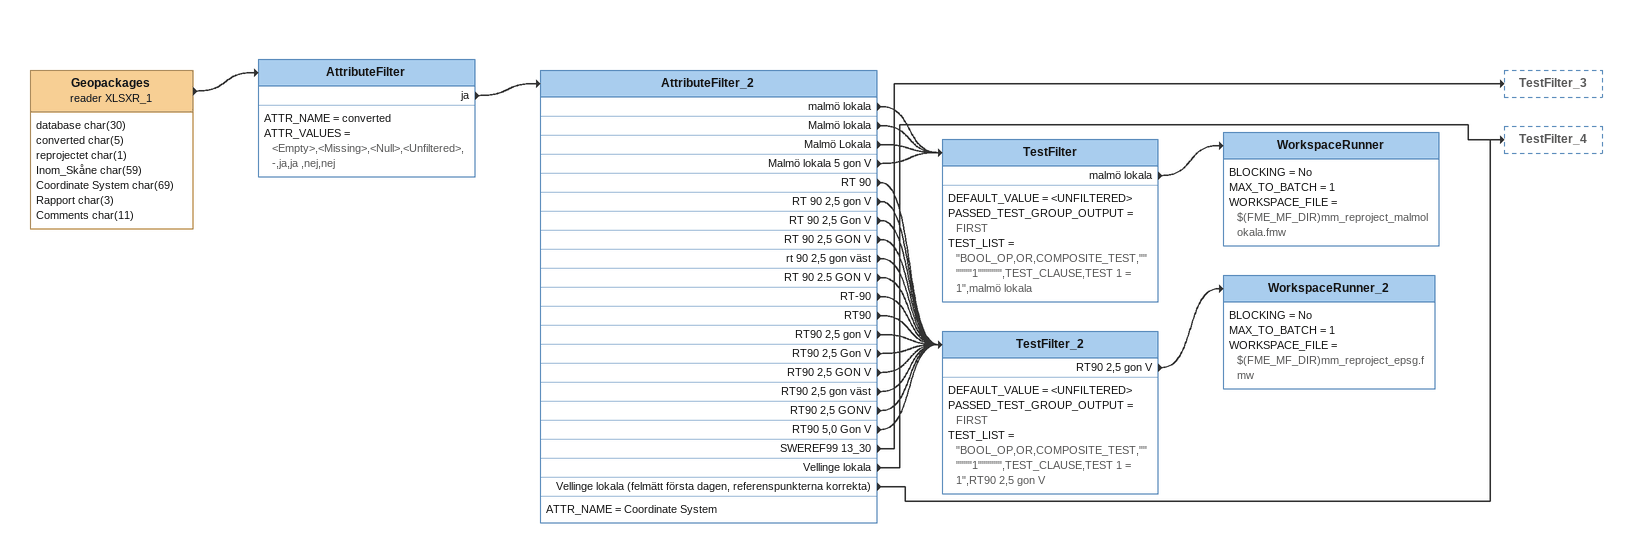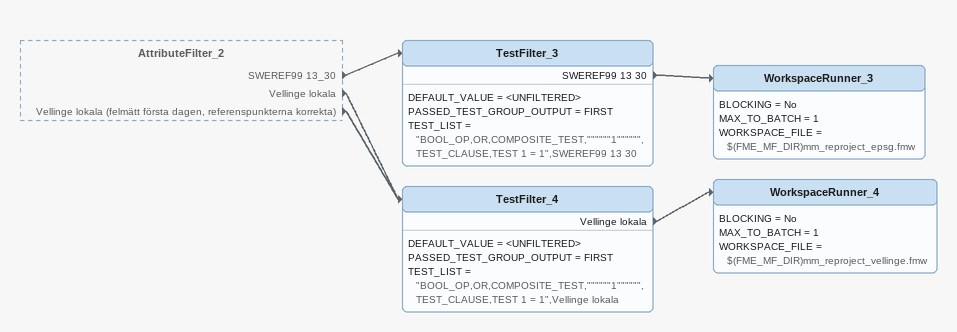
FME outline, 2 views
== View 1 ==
Geopackages (reader XLSXR_1)
    attributes: database char(30), converted char(5), reprojectet char(1), Inom_Skåne char(59), Coordinate System char(69), Rapport char(3), Comments char(11)
    -> AttributeFilter
AttributeFilter
    ATTR_NAME = converted
    ATTR_VALUES = <Empty>,<Missing>,<Null>,<Unfiltered>,-,ja,ja ,nej,nej
    ja -> AttributeFilter_2
AttributeFilter_2
    ATTR_NAME = Coordinate System
    malmö lokala -> TestFilter
    Malmö lokala -> TestFilter
    Malmö Lokala -> TestFilter
    Malmö lokala 5 gon V -> TestFilter
    RT 90 -> TestFilter_2
    RT 90 2,5 gon V -> TestFilter_2
    RT 90 2,5 Gon V -> TestFilter_2
    RT 90 2,5 GON V -> TestFilter_2
    rt 90 2,5 gon väst -> TestFilter_2
    RT 90 2.5 GON V -> TestFilter_2
    RT-90 -> TestFilter_2
    RT90 -> TestFilter_2
    RT90 2,5 gon V -> TestFilter_2
    RT90 2,5 Gon V -> TestFilter_2
    RT90 2,5 GON V -> TestFilter_2
    RT90 2,5 gon väst -> TestFilter_2
    RT90 2,5 GONV -> TestFilter_2
    RT90 5,0 Gon V -> TestFilter_2
    SWEREF99 13_30 -> TestFilter_3
    Vellinge lokala -> TestFilter_4
    Vellinge lokala (felmätt första dagen, referenspunkterna korrekta) -> TestFilter_4
TestFilter
    DEFAULT_VALUE = <UNFILTERED>
    PASSED_TEST_GROUP_OUTPUT = FIRST
    TEST_LIST = "BOOL_OP,OR,COMPOSITE_TEST,""""""1"""""",TEST_CLAUSE,TEST 1 = 1",malmö lokala
    malmö lokala -> WorkspaceRunner
WorkspaceRunner
    BLOCKING = No
    MAX_TO_BATCH = 1
    WORKSPACE_FILE = $(FME_MF_DIR)mm_reproject_malmolokala.fmw
TestFilter_2
    DEFAULT_VALUE = <UNFILTERED>
    PASSED_TEST_GROUP_OUTPUT = FIRST
    TEST_LIST = "BOOL_OP,OR,COMPOSITE_TEST,""""""1"""""",TEST_CLAUSE,TEST 1 = 1",RT90 2,5 gon V
    RT90 2,5 gon V -> WorkspaceRunner_2
WorkspaceRunner_2
    BLOCKING = No
    MAX_TO_BATCH = 1
    WORKSPACE_FILE = $(FME_MF_DIR)mm_reproject_epsg.fmw

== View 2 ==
AttributeFilter_2 [outside]
    SWEREF99 13_30 -> TestFilter_3
    Vellinge lokala -> TestFilter_4
    Vellinge lokala (felmätt första dagen, referenspunkterna korrekta) -> TestFilter_4
TestFilter_3
    DEFAULT_VALUE = <UNFILTERED>
    PASSED_TEST_GROUP_OUTPUT = FIRST
    TEST_LIST = "BOOL_OP,OR,COMPOSITE_TEST,""""""1"""""",TEST_CLAUSE,TEST 1 = 1",SWEREF99 13 30
    SWEREF99 13 30 -> WorkspaceRunner_3
WorkspaceRunner_3
    BLOCKING = No
    MAX_TO_BATCH = 1
    WORKSPACE_FILE = $(FME_MF_DIR)mm_reproject_epsg.fmw
TestFilter_4
    DEFAULT_VALUE = <UNFILTERED>
    PASSED_TEST_GROUP_OUTPUT = FIRST
    TEST_LIST = "BOOL_OP,OR,COMPOSITE_TEST,""""""1"""""",TEST_CLAUSE,TEST 1 = 1",Vellinge lokala
    Vellinge lokala -> WorkspaceRunner_4
WorkspaceRunner_4
    BLOCKING = No
    MAX_TO_BATCH = 1
    WORKSPACE_FILE = $(FME_MF_DIR)mm_reproject_vellinge.fmw
